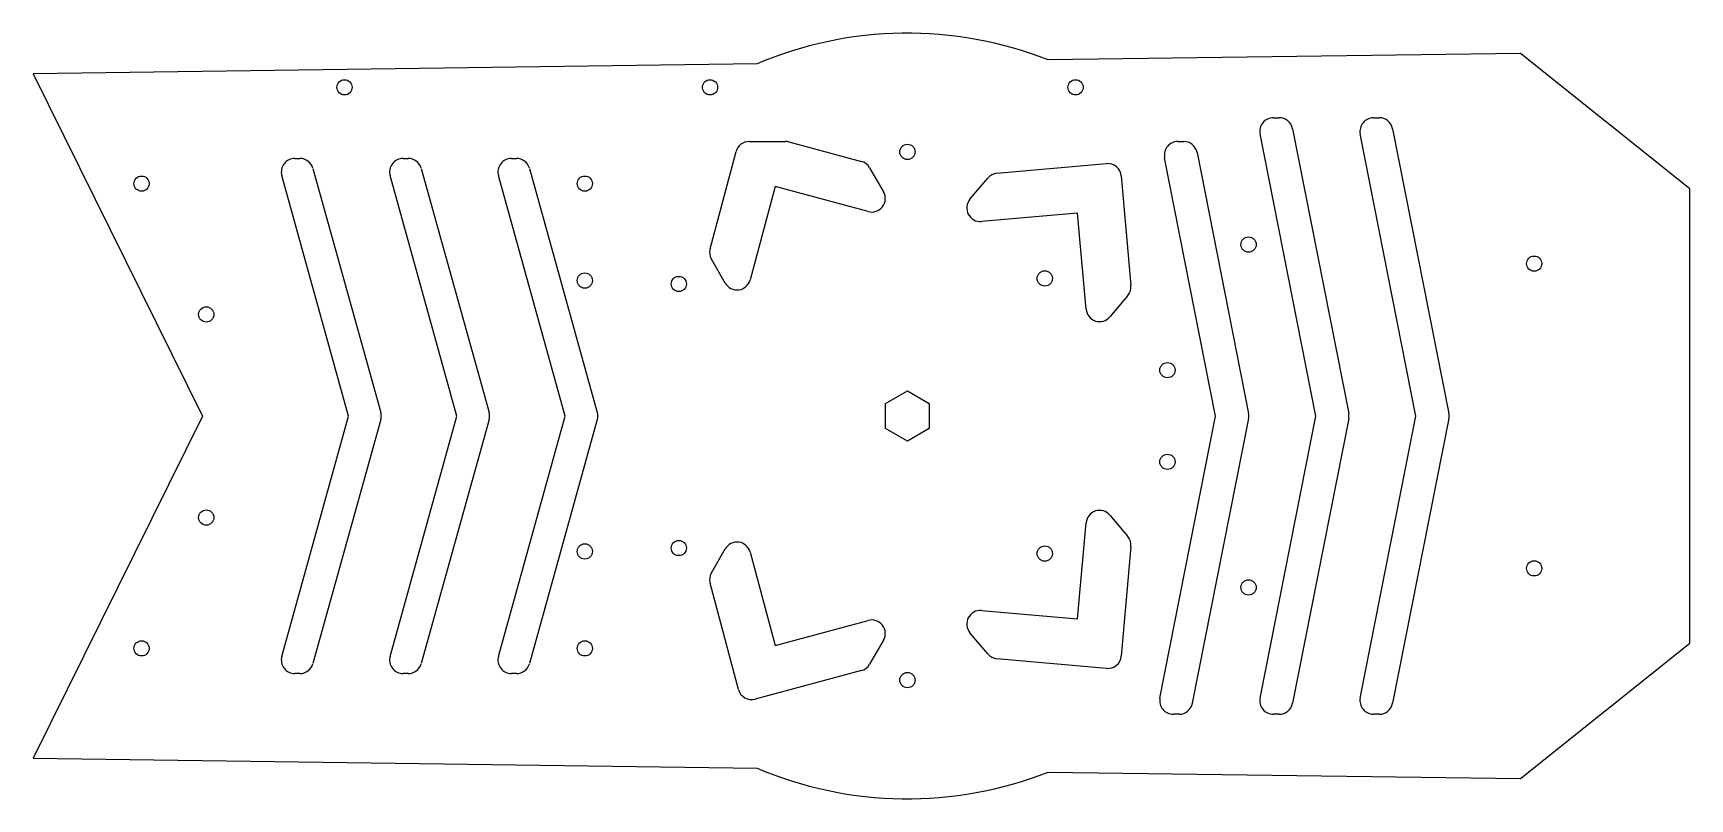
# Model space of a CAD drawing. Header units: millimetres. Extents: x -298 to 191, y -113 to 113.
import ezdxf

# ---------------------------------------------------------------- set-up
doc = ezdxf.new("R2010")
doc.units = ezdxf.units.MM

msp = doc.modelspace()

# ---------------------------------------------------------------- linework, layer by layer
for p, q in [((-84.4, 104), (-298.33, 101.08)), ((141.17, 107.08), (1.54, 105.17)), ((191.17, 67.08), (141.17, 107.08)), ((-298.33, 101.08), (-248.33, 0)), ((80.64, 0), (64.18, 83.3)), ((68.11, 88.08), (69.83, 88.08)), ((73.76, 84.86), (90.38, 0.78)), ((110.23, 0), (93.77, 83.3)), ((97.69, 88.08), (99.42, 88.08)), ((103.35, 84.86), (119.96, 0.78)), ((-86.77, 81.08), (-76.04, 81.08)), ((-75.01, 80.94), (-53.6, 75.21)), ((39.9, 81.08), (41.63, 81.08)), ((-221, 76.08), (-219.54, 76.08)), ((-189, 76.08), (-187.54, 76.08)), ((-157, 76.08), (-155.54, 76.08)), ((-98.33, 49.38), (-90.63, 78.12)), ((-13.55, 71.7), (18.85, 74.54)), ((51.06, 0), (35.98, 76.3)), ((45.56, 77.86), (60.79, 0.78)), ((-205.1, 0), (-224.86, 71.01)), ((-215.68, 73.15), (-195.63, 1.07)), ((-173.1, 0), (-192.86, 71.01)), ((-183.68, 73.15), (-163.63, 1.07)), ((-141.1, 0), (-160.86, 71.01)), ((-151.68, 73.15), (-131.63, 1.07)), ((-51.17, 73.34), (-47.07, 66.24)), ((-21.54, 64.01), (-16.27, 70.29)), ((23.19, 70.9), (26.02, 38.5)), ((-79.12, 67.76), (-86.5, 40.21)), ((-51.57, 60.38), (-79.12, 67.76)), ((191.17, -67.08), (191.17, 67.08)), ((10.29, 59.94), (-18.12, 57.45)), ((12.78, 31.52), (10.29, 59.94)), ((-93.83, 39.24), (-97.93, 46.34)), ((25.1, 35.58), (19.83, 29.3)), ((-46.45, 3.72), (-40, 7.45)), ((-40, 7.45), (-33.55, 3.72)), ((-248.33, 0), (-298.33, -101.08)), ((-224.86, -71.01), (-205.1, 0)), ((-192.86, -71.01), (-173.1, 0)), ((-160.86, -71.01), (-141.1, 0)), ((-46.45, -3.72), (-46.45, 3.72)), ((-33.55, 3.72), (-33.55, -3.72)), ((34.59, -83.3), (51.06, 0)), ((64.18, -83.3), (80.64, 0)), ((93.77, -83.3), (110.23, 0)), ((-195.63, -1.07), (-215.68, -73.15)), ((-163.63, -1.07), (-183.68, -73.15)), ((-131.63, -1.07), (-151.68, -73.15)), ((-40, -7.45), (-46.45, -3.72)), ((-33.55, -3.72), (-40, -7.45)), ((60.79, -0.78), (44.17, -84.86)), ((90.38, -0.78), (73.76, -84.86)), ((119.96, -0.78), (103.35, -84.86)), ((19.83, -29.3), (25.1, -35.58)), ((10.29, -59.94), (12.78, -31.52)), ((26.02, -38.5), (23.19, -70.9)), ((-97.93, -46.34), (-93.83, -39.24)), ((-86.5, -40.21), (-79.12, -67.76)), ((-89.91, -80.8), (-98.33, -49.38)), ((-18.12, -57.45), (10.29, -59.94)), ((-79.12, -67.76), (-51.57, -60.38)), ((-47.07, -66.24), (-51.17, -73.34)), ((-16.27, -70.29), (-21.54, -64.01)), ((141.17, -107.08), (191.17, -67.08)), ((18.85, -74.54), (-13.55, -71.7)), ((-219.54, -76.08), (-221, -76.08)), ((-187.54, -76.08), (-189, -76.08)), ((-155.54, -76.08), (-157, -76.08)), ((-53.6, -75.21), (-85.01, -83.63)), ((40.25, -88.08), (38.52, -88.08)), ((69.83, -88.08), (68.11, -88.08)), ((99.42, -88.08), (97.69, -88.08)), ((-298.33, -101.08), (-84.4, -104)), ((1.54, -105.17), (141.17, -107.08))]:
    msp.add_line(p, q)
for centre in [(-206.33, 97.08), (-98.33, 97.08), (9.67, 97.08), (-40, 78), (-266.28, 68.63), (-135.33, 68.63), (60.79, 50.63), (145.17, 45), (-135.33, 40), (-107.55, 39), (0.57, 40.63), (-247.17, 30), (36.82, 13.54), (36.82, -13.54), (-247.17, -30), (-135.33, -40), (-107.55, -39), (0.57, -40.63), (145.17, -45), (60.79, -50.63), (-266.28, -68.63), (-135.33, -68.63), (-40, -78)]:
    msp.add_circle(centre, 2.25)
for centre, radius, start, end in [((-40, 0), 113.08, 68.4477, 113.1166), ((68.11, 84.08), 4, 90, 191.1792), ((69.83, 84.08), 4, 11.1792, 90), ((97.69, 84.08), 4, 90, 191.1792), ((99.42, 84.08), 4, 11.1792, 90), ((-86.77, 77.08), 4, 90, 165), ((-76.04, 77.08), 4, 75, 90), ((39.9, 77.08), 4, 90, 191.1792), ((41.63, 77.08), 4, 11.1792, 90), ((-221, 72.08), 4, 90, 195.5465), ((-219.54, 72.08), 4, 15.5465, 90), ((-189, 72.08), 4, 90, 195.5465), ((-187.54, 72.08), 4, 15.5465, 90), ((-157, 72.08), 4, 90, 195.5465), ((-155.54, 72.08), 4, 15.5465, 90), ((-54.63, 71.34), 4, 30, 75), ((19.2, 70.55), 4, 5, 95), ((-13.2, 67.72), 4, -265, -220), ((-50.53, 64.24), 4, -105, 30), ((-18.47, 61.44), 4, -220, -85), ((-94.47, 48.34), 4, -195, -150), ((-90.37, 41.24), 4, -150, -15), ((22.04, 38.15), 4, -40, 5), ((16.76, 31.87), 4, -175, -40), ((-199.48, 0), 4, -15.5465, 15.5465), ((-167.48, 0), 4, -15.5465, 15.5465), ((-135.48, 0), 4, -15.5465, 15.5465), ((56.86, 0), 4, -11.1792, 11.1792), ((86.45, 0), 4, -11.1792, 11.1792), ((116.04, 0), 4, -11.1792, 11.1792), ((16.76, -31.87), 4, 40, 175), ((-90.37, -41.24), 4, 15, 150), ((22.04, -38.15), 4, -5, 40), ((-94.47, -48.34), 4, -210, -165), ((-18.47, -61.44), 4, 85, 220), ((-50.53, -64.24), 4, -30, 105), ((-221, -72.08), 4, 164.4535, 270), ((-219.54, -72.08), 4, -90, -15.5465), ((-189, -72.08), 4, 164.4535, 270), ((-187.54, -72.08), 4, -90, -15.5465), ((-157, -72.08), 4, 164.4535, 270), ((-155.54, -72.08), 4, -90, -15.5465), ((-54.63, -71.34), 4, -75, -30), ((-13.2, -67.72), 4, -140, -95), ((19.2, -70.55), 4, -95, -5), ((-86.05, -79.76), 4, -165, -75), ((38.52, -84.08), 4, 168.8208, 270), ((40.25, -84.08), 4, -90, -11.1792), ((68.11, -84.08), 4, 168.8208, 270), ((69.83, -84.08), 4, -90, -11.1792), ((97.69, -84.08), 4, 168.8208, 270), ((99.42, -84.08), 4, -90, -11.1792), ((-40, 0), 113.08, 246.8834, 291.5523)]:
    msp.add_arc(centre, radius, start, end)

doc.saveas('drawing.dxf')
